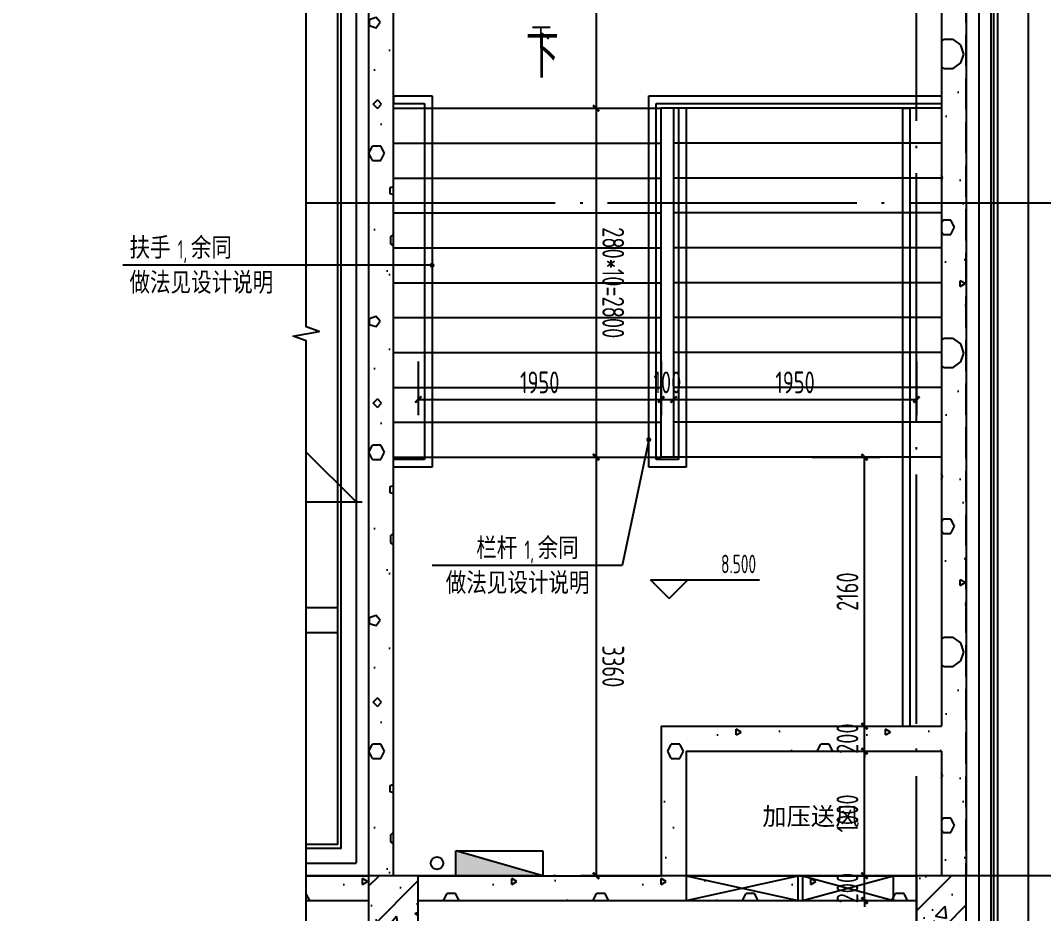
# Model space of a CAD drawing. Extents: x 116425 to 211028, y 11881 to 56060.
# Drawn here: x 136228 to 144443, y 18243 to 25412 of the extents above; entities that cross this region are included whole.
import ezdxf
from ezdxf.xclip import XClip

# ---------------------------------------------------------------- set-up
doc = ezdxf.new("R2010")
doc.units = 0
doc.header["$LTSCALE"] = 1000
doc.header["$MEASUREMENT"] = 0
doc.header["$XCLIPFRAME"] = 0
doc.linetypes.add('X-104 13#平面$0$DASH', pattern=[0.35, 0.25, -0.1])
doc.linetypes.add('X-104 13#平面$0$DOTE', pattern=[2.42, 2, -0.2, 0.02, -0.2])
for name, color, linetype in [('01-标注_尺寸', 124, 'Continuous'), ('01-标注_标高', 200, 'Continuous'), ('01-标注_符号', 200, 'Continuous'), ('02-TEXT_标注', 130, 'Continuous'), ('13#楼幕墙$0$A-C_玻璃幕墙', 140, 'Continuous'), ('13#楼幕墙$0$A-TECH_结构', 21, 'Continuous'), ('X-104 13#平面$0$A-E_电梯', 171, 'Continuous'), ('X-104 13#平面$0$A-O_分水线', 127, 'Continuous'), ('X-104 13#平面$0$A-O_屋面', 201, 'Continuous'), ('X-104 13#平面$0$A-SUR_保温', 222, 'Continuous'), ('X-104 13#平面$0$A-TECH_暖通', 6, 'Continuous'), ('X-104 13#平面$0$A-TECH_水', 3, 'Continuous'), ('X-104 13#平面$0$A-TECH_结构', 21, 'Continuous'), ('X-104 13#平面$0$A_AXIS-轴线', 36, 'X-104 13#平面$0$DOTE'), ('X-104 13#平面$0$EH_石材', 116, 'Continuous'), ('X-104 13#平面$0$PUB_TEXT', 7, 'Continuous'), ('X-104 13#平面$0$X-104 13#平面$0$A-TECH_结构', 21, 'Continuous'), ('X-104 13#平面$1$05-填充_天正', 26, 'Continuous'), ('X-104 13#平面$1$A-E_栏杆', 232, 'Continuous'), ('X-104 13#平面$1$A_STR-砌块墙', 121, 'Continuous'), ('X-104 13#平面$1$A_STR-砼柱', 51, 'Continuous')]:
    doc.layers.add(name, color=color, linetype=linetype)
doc.layers.add('104-13 B0核心筒$0$04-不打印_辅助线', color=165, linetype='Continuous', plot=False)
doc.layers.add('X-104 13#平面$0$000套内', color=226, linetype='Continuous', lineweight=30, plot=False)
doc.styles.add('_TCH_DIM', font='ros1.shx', dxfattribs={"bigfont": 'jd.shx'})
doc.styles.add('_TCH_DIM_T3', font='ROS1', dxfattribs={"width": 0.8, "bigfont": 'JD'})
doc.styles.get("Standard").update_dxf_attribs({"font": 'STXIHEI_0.TTF'})
doc.styles.add('X-104 13#平面$0$_TCH_DIM', font='ros1.shx', dxfattribs={"width": 0.8, "bigfont": 'jd.shx'})
doc.dimstyles.new('_TCH_ARCH&&50', dxfattribs={"dimtxt": 175, "dimasz": 50, "dimexe": 125, "dimexo": 150, "dimgap": 50, "dimtad": 1, "dimdec": 0, "dimzin": 0, "dimdsep": 46, "dimtxsty": '_TCH_DIM_T3', "dimblk": 'ARCHTICK', "dimcen": 0.09, "dimclrt": 7, "dimazin": 2, "dimtfac": 1, "dimtdec": 0, "dimtix": 1, "dimtmove": 2, "dimatfit": 3, "dimfxl": 0, "dimtolj": 1, "dimtzin": 0, "dimarcsym": 0})
pattern_1 = [(0, (354, -366), (600, 1200), [0, -1200]), (0, (-348, -528), (600, 1200), [0, -1200]), (0, (42, -540), (600, 1200), [0, -1200]), (0, (468, -186), (600, 1200), [0, -1200]), (0, (-30, -600), (600, 1200), [0, -1200]), (0, (588, 570), (600, 1200), [0, -1200]), (0, (222, 474), (600, 1200), [0, -1200]), (0, (414, 324), (600, 1200), [0, -1200]), (0, (-564, 300), (600, 1200), [0, -1200]), (0, (24, 246), (600, 1200), [0, -1200]), (0, (-204, -60), (600, 1200), [0, -1200]), (0, (-192, -510), (600, 1200), [0, -1200]), (0, (258, -558), (600, 1200), [0, -1200]), (0, (588, -30), (600, 1200), [0, -1200]), (0, (-534, -216), (600, 1200), [0, -1200]), (0, (-432, -12), (600, 1200), [0, -1200]), (0, (36, -96), (600, 1200), [0, -1200]), (0, (-132, -270), (600, 1200), [0, -1200]), (0, (-228, 126), (600, 1200), [0, -1200]), (0, (-78, 576), (600, 1200), [0, -1200]), (0, (-486, -468), (600, 1200), [0, -1200]), (0, (174, 330), (600, 1200), [0, -1200]), (0, (-384, 348), (600, 1200), [0, -1200]), (0, (-480, 504), (600, 1200), [0, -1200]), (130.601294, (514.286, 194.286), (-2999.999967, 3600.000016), [52.683, -22074.222]), (18.43495, (428.57, 217.14), (3000, 1200), [54.2105, -7535.256]), (90, (428.6, 165.7), (600, 1200), [51.429, -2348.571]), (161.56505, (480, 148.57), (-3000.00002, 1199.9999), [54.2105, -7535.256]), (53.1301, (480, 148.57), (600, 1200), [57.143, -5942.857]), (135, (525.7, -462.86), (-600.0001, 1199.9999), [48.487, -3345.625]), (45, (457.14, -462.86), (600, 1200), [48.487, -3345.625]), (135, (491.43, -497.14), (-600.0001, 1199.9999), [48.487, -3345.625]), (45, (491.43, -497.14), (600, 1200), [48.487, -3345.625]), (116.56505, (-51.4, 342.9), (-0.0001, 2400), [63.888, -1277.753]), (180, (-80, 400), (-600, 1200), [68.571, -1131.4285]), (63.43495, (-177.1, 342.9), (5e-06, 2400), [63.888, -1277.753]), (116.56505, (-148.6, 285.7), (-0.0001, 2400), [63.888, -1277.753]), (0, (-148.6, 285.7), (600, 1200), [68.571, -1131.4285]), (63.43495, (-80, 285.7), (5e-06, 2400), [63.888, -1277.753]), (107.102728, (400, -62.857), (-1799.999931, 6000.00001), [77.723, -32565.805]), (143.972626, (377.14, 11.43), (-11399.999855, 8399.99999), [77.723, -16244.04]), (180, (314.3, 57.1), (-600, 1200), [74.286, -1125.714]), (36.027373, (177.14, 11.43), (11399.999916, 8399.99991), [77.723, -16244.04]), (71.56505, (154.29, -57.14), (1800, 6000), [72.281, -7517.186]), (107.102728, (177.143, -131.43), (-1799.999931, 6000.00001), [77.723, -32565.805]), (143.972626, (240, -177.14), (-11399.999855, 8399.99999), [77.723, -16244.04]), (0, (240, -177.1), (600, 1200), [74.286, -1125.714]), (36.027373, (314.29, -177.14), (11399.999916, 8399.99991), [77.723, -16244.04]), (71.56505, (377.14, -131.43), (1800, 6000), [72.281, -7517.186]), (150.25512, (411.43, 497.14), (-1800, 1199.99999), [46.07, -9628.639]), (90, (371.4, 474.3), (600, 1200), [45.714, -2354.2855]), (29.74488, (371.43, 474.29), (1800, 1200), [46.07, -9628.639]), (116.56505, (131.4, -354.3), (-0.0001, 2400), [63.888, -1277.753]), (168.69007, (102.86, -297.14), (-5400, 1199.99997), [58.2745, -12179.371]), (41.185925, (0, -325.714), (14999.99991, 13199.999885), [60.744, -25451.604]), (90, (0, -382.86), (600, 1200), [57.143, -2342.857]), (138.814074, (45.714, -422.857), (-14999.999733, 13200.000084), [60.744, -25451.604]), (16.699244, (45.714, -422.857), (19799.99985, 5999.999937), [59.659, -24997.075]), (60.945396, (102.86, -405.714), (599.999998, 1199.99999), [58.832, -24650.679]), (109.983106, (-371.43, 148.57), (-3000.000011, 8399.999978), [66.884, -28024.395]), (155.556045, (-394.286, 211.43), (-7800.00003, 3599.999925), [69.046, -28930.263]), (24.443955, (-520, 211.43), (7800.000004, 3599.999983), [69.046, -28930.263]), (70.016893, (-542.857, 148.57), (3000.000009, 8399.99998), [66.884, -28024.395]), (109.983106, (-520, 85.714), (-3000.000011, 8399.999978), [66.884, -28024.395]), (160.01689, (-457.14, 62.86), (-3000, 1199.999945), [66.884, -13978.755]), (19.98311, (-457.14, 62.86), (2999.999984, 1200), [66.884, -13978.755]), (70.016893, (-394.286, 85.714), (3000.000009, 8399.99998), [66.884, -28024.395]), (122.00538, (74.29, 40), (-600.00008, 1199.99994), [53.9085, -11266.868]), (18.43495, (-5.71, 68.57), (3000, 1200), [54.2105, -7535.256]), (90, (-5.7, 17.14), (600, 1200), [51.429, -2348.571]), (161.56505, (45.71, 0), (-3000.00002, 1199.9999), [54.2105, -7535.256]), (54.46232, (45.714, 0), (4199.999994, 5999.99999), [49.156, -20596.423]), (116.56505, (-274.3, -251.4), (-0.0001, 2400), [63.888, -1277.753]), (180, (-302.9, -194.3), (-600, 1200), [62.857, -1137.143]), (59.03624, (-400, -251.43), (600, 1199.999994), [66.6395, -13927.644]), (120.963756, (-365.71, -308.57), (-600.00008, 1199.999945), [66.6395, -13927.644]), (0, (-365.7, -308.6), (600, 1200), [62.857, -1137.143]), (63.43495, (-302.9, -308.6), (5e-06, 2400), [63.888, -1277.753])]
pattern_2 = [(45, (0, 0), (-176.7767, 176.7767), []), (50, (0, 0), (717.2602, -62.7521), [75, -825]), (355, (0, 0), (-138.7513, 752.192), [60, -660]), (100.4514, (59.8, -5.2), (578.5094, 689.4395), [63.7402, -701.142]), (46.1842, (0, 200), (1067.241, -165.519), [112.5, -1237.5]), (96.6356, (88.9, 186.2), (934.663, 974.118), [95.61, -1051.713]), (351.1842, (0, 200), (934.662, 974.119), [90, -990]), (21, (100, 150), (596.907, -402.619), [75, -825]), (326, (100, 150), (243.3153, 725.15), [60, -660]), (71.4514, (149.74, 116.45), (840.2226, 322.5305), [63.7402, -701.142]), (37.5, (0, 0), (12.15986, 332.89385), [0, -652, 0, -670, 0, -662.5]), (7.5, (0, 0), (263.0695, 394.4117), [0, -382, 0, -637, 0, -252.5]), (327.5, (-223, 0), (533.82244, -22.55487), [0, -250, 0, -780, 0, -1035]), (317.5, (-323, 0), (583.1862, 100.105), [0, -325, 0, -518, 0, -735])]

# ---------------------------------------------------------------- blocks, each defined once
blk = doc.blocks.new('图框-A1')
for points, const_width in [([(0, 0), (841, 0), (841, 594), (0, 594)], 0.05), ([(766, 584), (25, 584), (25, 10), (766, 10)], 0.5)]:
    blk.add_lwpolyline(points, close=True, dxfattribs=dict(const_width=const_width))
blk = doc.blocks.new('X-104 13#平面$0$zzzzx')
at = {"layer": 'X-104 13#平面$0$A_AXIS-轴线', "linetype": 'X-104 13#平面$0$DOTE'}
for p, q in [((57500, -7401), (57500, 28620.3)), ((60408.4, 9000), (-2925, 9000))]:
    blk.add_line(p, q, dxfattribs=at)
blk = doc.blocks.new('13#楼幕墙')
at = {"layer": '13#楼幕墙$0$A-C_玻璃幕墙'}
blk.add_line((58400, 123700), (58400, 143759.9), dxfattribs=at)
blk.add_lwpolyline([(4492.6, 15500), (-900, 15500), (-900, -1700), (22100, -1700), (22100, -1100), (58400, -1100), (58400, 18959.9), (53293.2, 23245), (37800, 14300), (37800, 10200), (12500, 10200), (4492.6, 15500)], dxfattribs=at)
at = {"layer": '13#楼幕墙$0$A-TECH_结构'}
blk.add_lwpolyline([(4402.3, 77600), (-600, 77600), (-600, 60000), (21800, 60000), (21800, 61600), (58100, 61600), (58100, 81220), (53261.3, 85280.2), (38100, 76526.8), (38100, 72300), (12409.7, 72300), (4402.3, 77600)], dxfattribs=at)
blk = doc.blocks.new('X-104 13#平面$0$ys')
blk.add_line((39870, 7500), (47550, 7500))
blk.add_lwpolyline([(47500, 7500), (44970, 10030)])
blk = doc.blocks.new('X-104 13#平面$0$$TwtSys$00000434')
for p, q in [((-0.5, 0.5), (-0.5, -0.5)), ((-0.5, -0.5), (0.5, 0.5)), ((0.5, 0.5), (-0.5, 0.5)), ((0.5, -0.5), (0.5, 0.5)), ((-0.5, -0.5), (0.5, -0.5))]:
    blk.add_line(p, q)
blk.add_solid([(0.5, -0.5), (0.5, 0.5), (-0.5, -0.5)])
blk = doc.blocks.new('X-104 13#平面$0$A$C55540B70')
at = {"layer": 'X-104 13#平面$0$A-TECH_水'}
blk.add_circle((-3850, 133900), 50, dxfattribs=at)
at = {"layer": 'X-104 13#平面$0$A-TECH_水', "xscale": -700, "yscale": 200, "zscale": 700}
blk.add_blockref('X-104 13#平面$0$$TwtSys$00000434', (-3350, 133900), dxfattribs=at)
blk = doc.blocks.new('X-104 13#平面$0$A$C45D52E12')
at = {"layer": 'X-104 13#平面$0$X-104 13#平面$0$A-TECH_结构'}
blk.add_lwpolyline([(58300, -18800), (58300, 820.1), (53472.9, 4870.3), (38300, -3873.4), (38300, -8100), (12609.7, -8100), (4602.3, -2800), (-400, -2800), (-400, -20400), (22000, -20400), (22000, -18800)], close=True, dxfattribs=at)
blk = doc.blocks.new('*U224')
blk.add_lwpolyline([(200, 0), (200, 900), (0, 900), (0, 0), (200, 0), (0, 900), (0, 0), (200, 900)])
blk = doc.blocks.new('*U225')
blk.add_lwpolyline([(200, 0), (200, 730), (0, 730), (0, 0), (200, 0), (0, 730), (0, 0), (200, 730)])
blk = doc.blocks.new('X-104 13#平面$0$A$C0BB3323F')
at = {"layer": 'Defpoints'}
blk.add_lwpolyline([(59300, 600), (59300, 20660), (54205, 24935), (38700, 16000), (38700, 11900), (13400, 11900), (5392.6, 17200), (0, 17200), (0, 0), (23000, 0), (23000, 600)], close=True, dxfattribs=at)
blk = doc.blocks.new('X-104 13#平面')
at = {"layer": 'X-104 13#平面$1$05-填充_天正'}
h = blk.add_hatch(dxfattribs=at)
h.set_pattern_fill('加气混凝土', color=256, scale=100, style=0)
h.set_pattern_definition(pattern_1)
h.paths.add_polyline_path([(57900, 142600), (57700, 142600), (57700, 135000), (57766.7, 134900), (57900, 134900)])
h = blk.add_hatch(dxfattribs=at)
h.set_pattern_fill('加气混凝土', color=256, scale=100, style=0)
h.set_pattern_definition(pattern_1)
h.paths.add_polyline_path([(53100, 133800), (53300, 133800), (53300, 140900), (53100, 140900)])
h = blk.add_hatch(dxfattribs=at)
h.set_pattern_fill('加气混凝土', color=256, scale=100, style=0)
h.set_pattern_definition(pattern_1)
h.paths.add_polyline_path([(55650, 134800), (55450, 135000), (55450, 133800), (55550, 133760), (55650, 133800)])
h = blk.add_hatch(dxfattribs=at)
h.set_pattern_fill('加气混凝土', color=256, scale=100, style=0)
h.set_pattern_definition(pattern_1)
h.paths.add_polyline_path([(55450, 135000), (55650, 134800), (57700, 134800), (57766.7, 134900), (57700, 135000)])
h = blk.add_hatch(dxfattribs=at)
h.set_pattern_fill('加气混凝土', color=256, scale=100, style=0)
h.set_pattern_definition(pattern_1)
h.paths.add_polyline_path([(57700, 133800), (57900, 133800), (57900, 134900), (57766.7, 134900), (57700, 134800)])
h = blk.add_hatch(dxfattribs=at)
h.set_pattern_fill('加气混凝土', color=256, scale=100, style=0)
h.set_pattern_definition(pattern_1)
h.paths.add_polyline_path([(53100, 133600), (53100, 133800), (52150.4, 133800), (52350.4, 133600)])
h = blk.add_hatch(dxfattribs=at)
h.set_pattern_fill('钢筋混凝土', color=256, scale=100, style=0)
h.set_pattern_definition(pattern_2)
h.paths.add_polyline_path([(53100, 133400), (53500, 133400), (53500, 133800), (53100, 133800)])
h = blk.add_hatch(dxfattribs=at)
h.set_pattern_fill('加气混凝土', color=256, scale=100, style=0)
h.set_pattern_definition(pattern_1)
h.paths.add_polyline_path([(53500, 133800), (53500, 133600), (55550, 133600), (55550, 133760), (55450, 133800)])
h = blk.add_hatch(dxfattribs=at)
h.set_pattern_fill('加气混凝土', color=256, scale=100, style=0)
h.set_pattern_definition(pattern_1)
h.paths.add_polyline_path([(57500, 133600), (57500, 133800), (55650, 133800), (55550, 133760), (55550, 133600)])
h = blk.add_hatch(dxfattribs=at)
h.set_pattern_fill('钢筋混凝土', color=256, scale=100, style=0)
h.set_pattern_definition(pattern_2)
h.paths.add_polyline_path([(57500, 133400), (57900, 133400), (57900, 133800), (57500, 133800)])
at = {"layer": 'X-104 13#平面$0$000套内'}
blk.add_lwpolyline([(4100, 77750), (4100, 68700), (-750, 68700), (-750, 59850), (21950, 59850), (21950, 61450), (58250, 61450), (58250, 71300), (48400, 71300), (48400, 73450), (53400, 73450), (53400, 80500), (58250, 80500), (58250, 81290.1), (53289, 85452.6), (37950, 76613.3), (37950, 72450), (12454.9, 72450), (4447.4, 77750)], close=True, dxfattribs=at)
blk.add_lwpolyline([(7100, -1550), (21950, -1550), (21950, -950), (48400, -950), (48400, 11050), (53400, 11050), (53400, 18100), (58250, 18100), (58250, 18890), (53289.1, 23052.7), (37950, 14213.3), (37950, 10050), (12454.9, 10050), (4447.4, 15350), (4100, 15350), (4100, 6300), (7100, 6300), (7100, -1550)], dxfattribs=at)
at = {"layer": 'X-104 13#平面$0$A-E_电梯'}
for p, q in [((53300, 137160), (53300, 139960)), ((53300, 139960), (55450, 139960)), ((55550, 139960), (55450, 139960)), ((55450, 137160), (55450, 139960)), ((55550, 139960), (55550, 137160)), ((57700, 139960), (55550, 139960)), ((57700, 139960), (57700, 137160)), ((53300, 139680), (55450, 139680)), ((57700, 139680), (55550, 139680)), ((53300, 139400), (55450, 139400)), ((57700, 139400), (55550, 139400)), ((53300, 139120), (55450, 139120)), ((57700, 139120), (55550, 139120)), ((53300, 138840), (55450, 138840)), ((57700, 138840), (55550, 138840)), ((53300, 138560), (55450, 138560)), ((57700, 138560), (55550, 138560)), ((53300, 138280), (55450, 138280)), ((57700, 138280), (55550, 138280)), ((53300, 138000), (55450, 138000)), ((57700, 138000), (55550, 138000)), ((53300, 137720), (55450, 137720)), ((57700, 137720), (55550, 137720)), ((53300, 137440), (55450, 137440)), ((57700, 137440), (55550, 137440)), ((53300, 137160), (55450, 137160)), ((55550, 137160), (55450, 137160)), ((57700, 137160), (55550, 137160))]:
    blk.add_line(p, q, dxfattribs=at)
at = {"layer": 'X-104 13#平面$0$A-O_屋面'}
blk.add_lwpolyline([(58400, 123700), (58400, 143760), (53305, 148035), (37800, 139100), (37800, 135000), (12500, 135000), (4492.6, 140300), (-900, 140300), (-900, 122100), (22100, 122100), (22100, 123700)], close=True, dxfattribs=at)
blk.add_lwpolyline([(52850, 135950), (50600, 135950), (50600, 134900)], dxfattribs=at)
at = {"layer": 'X-104 13#平面$0$A-O_屋面', "linetype": 'X-104 13#平面$0$DASH'}
blk.add_lwpolyline([(52850, 135750), (50800, 135750), (50800, 134900)], dxfattribs=at)
at = {"layer": 'X-104 13#平面$0$A-SUR_保温'}
for p, q in [((58000, 143100), (58000, 134900)), ((53000, 140900), (53000, 133900)), ((58000, 134900), (58000, 133700)), ((52050.4, 133900), (53000, 133900)), ((58000, 133700), (58000, 127000))]:
    blk.add_line(p, q, dxfattribs=at)
at = {"layer": 'X-104 13#平面$0$A-TECH_结构', "linetype": 'X-104 13#平面$0$DASH'}
blk.add_lwpolyline([(58100, 124000), (58100, 143620), (53261.3, 147680.2), (38100, 138926.8), (38100, 134700), (12409.7, 134700), (4402.3, 140000), (-600, 140000), (-600, 122400), (21800, 122400), (21800, 124000)], close=True, dxfattribs=at)
blk.add_lwpolyline([(57900, 143526.7), (53240, 147436.9), (38300, 138811.3), (38300, 134500), (12349.5, 134500), (4342.1, 139800), (-400, 139800), (-400, 122600), (21600, 122600), (21600, 124200), (57900, 124200), (57900, 143526.7)], dxfattribs=at)
at = {"layer": 'X-104 13#平面$0$A-TECH_结构'}
blk.add_lwpolyline([(58350, -1050), (58350, 18936.6), (53287.9, 23184.2), (37850, 14271.1), (37850, 10150), (12485, 10150), (4477.5, 15450), (-850, 15450), (-850, -1650), (22050, -1650), (22050, -1050)], close=True, dxfattribs=at)
at = {"layer": 'X-104 13#平面$0$A_AXIS-轴线', "linetype": 'X-104 13#平面$0$DOTE'}
blk.add_line((39500, 139200), (60408.4, 139200), dxfattribs=at)
at = {"layer": 'X-104 13#平面$0$EH_石材'}
blk.add_lwpolyline([(56250, 143000), (56250, 143250), (58150, 143250), (58150, 126850), (51900.4, 126850), (51900.4, 128100), (52150.4, 128100), (52150.4, 128070), (51930.4, 128070), (51930.4, 126880), (58120, 126880), (58120, 143220), (56280, 143220), (56280, 143000), (56250, 143000)], dxfattribs=at)
blk.add_lwpolyline([(52150.4, 131200), (52150.4, 131230), (51930.4, 131230), (51930.4, 134020), (52880, 134020), (52880, 140870), (53100, 140870), (53100, 140900), (52850, 140900), (52850, 134050), (51900.4, 134050), (51900.4, 131200)], close=True, dxfattribs=at)
at = {"layer": 'X-104 13#平面$1$A-E_栏杆'}
for p, q in [((53300, 140060), (53610, 140060)), ((53300, 140060), (53300, 140000)), ((53610, 140060), (53610, 137080)), ((55350, 137080), (55350, 140059.8)), ((55350, 140059.8), (57700, 140059.8)), ((57700, 140059.8), (57700, 139999.8)), ((53300, 140000), (53550, 140000)), ((53550, 140000), (53550, 137140)), ((55410, 137140), (55410, 139999.8)), ((55410, 139999.8), (57700, 139999.8)), ((55590, 139960), (55590, 137140)), ((55650, 139960), (55590, 139960)), ((55650, 139960), (55650, 137080)), ((57390, 135000), (57390, 139960)), ((57390, 139960), (57450, 139960)), ((57450, 135000), (57450, 139960)), ((53550, 137140), (53300, 137140)), ((53300, 137080), (53300, 137140)), ((55590, 137140), (55410, 137140)), ((53610, 137080), (53300, 137080)), ((55650, 137080), (55350, 137080)), ((57390, 135000), (57450, 135000))]:
    blk.add_line(p, q, dxfattribs=at)
at = {"layer": 'X-104 13#平面$1$A_STR-砌块墙'}
for p, q in [((57700, 142600), (57700, 135000)), ((57900, 142600), (57900, 134900)), ((53100, 140900), (53100, 133800)), ((53300, 133800), (53300, 140900)), ((55450, 135000), (55450, 133800)), ((55450, 135000), (57700, 135000)), ((57900, 134900), (57900, 133800)), ((55650, 134800), (55650, 133800)), ((55650, 134800), (57700, 134800)), ((57700, 134800), (57700, 133800)), ((52150.4, 133800), (53100, 133800)), ((53500, 133800), (55450, 133800)), ((55650, 133800), (57500, 133800)), ((52350.4, 133600), (53100, 133600)), ((53500, 133600), (55550, 133600)), ((55550, 133600), (57500, 133600))]:
    blk.add_line(p, q, dxfattribs=at)
at = {"layer": 'X-104 13#平面$1$A_STR-砼柱'}
for p, q in [((53500, 133800), (53100, 133800)), ((53100, 133800), (53100, 133400)), ((53500, 133400), (53500, 133800)), ((57900, 133800), (57500, 133800)), ((57500, 133800), (57500, 133400)), ((57900, 133400), (57900, 133800))]:
    blk.add_line(p, q, dxfattribs=at)
for name, p in [('X-104 13#平面$0$zzzzx', (0, 124800)), ('X-104 13#平面$0$A$C45D52E12', (-200, 142800)), ('X-104 13#平面$0$A$C55540B70', (57500, 0)), ('X-104 13#平面$0$A$C0BB3323F', (-900, -1700))]:
    blk.add_blockref(name, p)
at = {"xscale": 100, "yscale": 100, "zscale": 100}
blk.add_blockref('图框-A1', (-10634.5, 42114.8), dxfattribs=at)
at = {"layer": 'X-104 13#平面$0$A-O_分水线'}
blk.add_blockref('X-104 13#平面$0$ys', (5500, 129300), dxfattribs=at)
at = {"layer": 'X-104 13#平面$0$A-TECH_暖通', "rotation": 270}
for name, p in [('*U224', (55650, 133800)), ('*U225', (56585, 133800))]:
    blk.add_blockref(name, p, dxfattribs=at)
at = {"layer": 'X-104 13#平面$0$A-TECH_结构'}
blk.add_blockref('13#楼幕墙', (0, 0), dxfattribs=at)
at = {"layer": 'X-104 13#平面$0$PUB_TEXT', "style": 'X-104 13#平面$0$_TCH_DIM', "width": 0.8}
blk.add_text('下', height=347.3, dxfattribs=at).set_placement((54363.2, 140205))
blk = doc.blocks.new('104 轴线')
blk.add_line((-265539.2, 103631.3), (-239804.1, 120000.6))
blk = doc.blocks.new('104-13 B0核心筒')
at = {"layer": '104-13 B0核心筒$0$04-不打印_辅助线'}
ref = blk.add_blockref('104 轴线', (287655.8, 163436.6), dxfattribs=dict(at, rotation=57.54087654753761))
XClip(ref).set_block_clipping_path([(-308258.2439484803, 159880.9876684749), (-256882.7738956955, 79110.5487782021), (-223300.1845035219, 100471.3503204154), (-274675.6545563068, 181241.7892106881)])
blk = doc.blocks.new('_ArchTick')
at = {"color": 0, "linetype": 'ByBlock', "const_width": 0.4}
blk.add_lwpolyline([(-0.5, -0.5), (0.5, 0.5)], dxfattribs=at)
blk = doc.blocks.new('*D477')
at = {"layer": '01-标注_尺寸', "color": 0, "lineweight": -2, "transparency": 16777216}
for p, q in [((140575.5, 27546.4), (140975.3, 27546.4)), ((140850.3, 27546.4), (140850.3, 24706.4)), ((140575.5, 24706.4), (140975.3, 24706.4))]:
    blk.add_line(p, q, dxfattribs=at)
at = {"layer": 'Defpoints', "color": 0, "transparency": 16777216}
for p in [(140425.5, 27546.4), (140425.5, 24706.4), (140850.3, 24706.4)]:
    blk.add_point(p, dxfattribs=at)
at = {"layer": '01-标注_尺寸', "color": 0, "lineweight": -2, "transparency": 16777216, "xscale": 50, "yscale": 50, "zscale": 50}
for p, rotation in [((140850.3, 27546.4), 90), ((140850.3, 24706.4), 270)]:
    blk.add_blockref('_ArchTick', p, dxfattribs=dict(at, rotation=rotation))
at = {"layer": '01-标注_尺寸', "color": 7, "transparency": 16777216, "insert": (140987.8, 26126.4), "char_height": 175, "attachment_point": 5, "rotation": 270, "style": '_TCH_DIM_T3'}
blk.add_mtext('\\A1;2840', dxfattribs=at)
blk = doc.blocks.new('*D478')
at = {"layer": '01-标注_尺寸', "color": 0, "lineweight": -2, "transparency": 16777216}
for p, q in [((140575.5, 24706.4), (140975.3, 24706.4)), ((140850.3, 24706.4), (140850.3, 21906.4)), ((140575.5, 21906.4), (140975.3, 21906.4))]:
    blk.add_line(p, q, dxfattribs=at)
at = {"layer": 'Defpoints', "color": 0, "transparency": 16777216}
for p in [(140425.5, 24706.4), (140425.5, 21906.4), (140850.3, 21906.4)]:
    blk.add_point(p, dxfattribs=at)
at = {"layer": '01-标注_尺寸', "color": 0, "lineweight": -2, "transparency": 16777216, "xscale": 50, "yscale": 50, "zscale": 50}
for p, rotation in [((140850.3, 24706.4), 90), ((140850.3, 21906.4), 270)]:
    blk.add_blockref('_ArchTick', p, dxfattribs=dict(at, rotation=rotation))
at = {"layer": '01-标注_尺寸', "color": 7, "transparency": 16777216, "insert": (140987.8, 23306.4), "char_height": 175, "attachment_point": 5, "rotation": 270, "style": '_TCH_DIM_T3'}
blk.add_mtext('\\A1;280*10=2800', dxfattribs=at)
blk = doc.blocks.new('*D479')
at = {"layer": '01-标注_尺寸', "color": 0, "lineweight": -2, "transparency": 16777216}
for p, q in [((140575.5, 21906.4), (140975.3, 21906.4)), ((140850.3, 21906.4), (140850.3, 18546.4)), ((140575.5, 18546.4), (140975.3, 18546.4))]:
    blk.add_line(p, q, dxfattribs=at)
at = {"layer": 'Defpoints', "color": 0, "transparency": 16777216}
for p in [(140425.5, 21906.4), (140425.5, 18546.4), (140850.3, 18546.4)]:
    blk.add_point(p, dxfattribs=at)
at = {"layer": '01-标注_尺寸', "color": 0, "lineweight": -2, "transparency": 16777216, "xscale": 50, "yscale": 50, "zscale": 50}
for p, rotation in [((140850.3, 21906.4), 90), ((140850.3, 18546.4), 270)]:
    blk.add_blockref('_ArchTick', p, dxfattribs=dict(at, rotation=rotation))
at = {"layer": '01-标注_尺寸', "color": 7, "transparency": 16777216, "insert": (140987.8, 20226.4), "char_height": 175, "attachment_point": 5, "rotation": 270, "style": '_TCH_DIM_T3'}
blk.add_mtext('\\A1;3360', dxfattribs=at)
blk = doc.blocks.new('*D480')
at = {"layer": '01-标注_尺寸', "color": 0, "lineweight": -2, "transparency": 16777216}
for p, q in [((139422.9, 22675.2), (139422.9, 22243.8)), ((141372.9, 22675.2), (141372.9, 22243.8)), ((139422.9, 22368.8), (141372.9, 22368.8))]:
    blk.add_line(p, q, dxfattribs=at)
at = {"layer": 'Defpoints', "color": 0, "transparency": 16777216}
for p in [(139422.9, 22825.2), (141372.9, 22825.2), (141372.9, 22368.8)]:
    blk.add_point(p, dxfattribs=at)
at = {"layer": '01-标注_尺寸', "color": 0, "lineweight": -2, "transparency": 16777216, "xscale": 50, "yscale": 50, "zscale": 50, "rotation": 180}
blk.add_blockref('_ArchTick', (139422.9, 22368.8), dxfattribs=at)
at = {"layer": '01-标注_尺寸', "color": 0, "lineweight": -2, "transparency": 16777216, "xscale": 50, "yscale": 50, "zscale": 50}
blk.add_blockref('_ArchTick', (141372.9, 22368.8), dxfattribs=at)
at = {"layer": '01-标注_尺寸', "color": 7, "transparency": 16777216, "insert": (140397.9, 22506.3), "char_height": 175, "attachment_point": 5, "style": '_TCH_DIM_T3'}
blk.add_mtext('\\A1;1950', dxfattribs=at)
blk = doc.blocks.new('*D481')
at = {"layer": '01-标注_尺寸', "color": 0, "lineweight": -2, "transparency": 16777216}
for p, q in [((141372.9, 22675.2), (141372.9, 22243.8)), ((141472.9, 22675.2), (141472.9, 22243.8)), ((141372.9, 22368.8), (141472.9, 22368.8))]:
    blk.add_line(p, q, dxfattribs=at)
at = {"layer": 'Defpoints', "color": 0, "transparency": 16777216}
for p in [(141372.9, 22825.2), (141472.9, 22825.2), (141472.9, 22368.8)]:
    blk.add_point(p, dxfattribs=at)
at = {"layer": '01-标注_尺寸', "color": 0, "lineweight": -2, "transparency": 16777216, "xscale": 50, "yscale": 50, "zscale": 50, "rotation": 180}
blk.add_blockref('_ArchTick', (141372.9, 22368.8), dxfattribs=at)
at = {"layer": '01-标注_尺寸', "color": 0, "lineweight": -2, "transparency": 16777216, "xscale": 50, "yscale": 50, "zscale": 50}
blk.add_blockref('_ArchTick', (141472.9, 22368.8), dxfattribs=at)
at = {"layer": '01-标注_尺寸', "color": 7, "transparency": 16777216, "insert": (141422.9, 22506.3), "char_height": 175, "attachment_point": 5, "style": '_TCH_DIM_T3'}
blk.add_mtext('\\A1;100', dxfattribs=at)
blk = doc.blocks.new('*D482')
at = {"layer": '01-标注_尺寸', "color": 0, "lineweight": -2, "transparency": 16777216}
for p, q in [((141472.9, 22675.2), (141472.9, 22243.8)), ((143422.9, 22675.2), (143422.9, 22243.8)), ((141472.9, 22368.8), (143422.9, 22368.8))]:
    blk.add_line(p, q, dxfattribs=at)
at = {"layer": 'Defpoints', "color": 0, "transparency": 16777216}
for p in [(141472.9, 22825.2), (143422.9, 22825.2), (143422.9, 22368.8)]:
    blk.add_point(p, dxfattribs=at)
at = {"layer": '01-标注_尺寸', "color": 0, "lineweight": -2, "transparency": 16777216, "xscale": 50, "yscale": 50, "zscale": 50, "rotation": 180}
blk.add_blockref('_ArchTick', (141472.9, 22368.8), dxfattribs=at)
at = {"layer": '01-标注_尺寸', "color": 0, "lineweight": -2, "transparency": 16777216, "xscale": 50, "yscale": 50, "zscale": 50}
blk.add_blockref('_ArchTick', (143422.9, 22368.8), dxfattribs=at)
at = {"layer": '01-标注_尺寸', "color": 7, "transparency": 16777216, "insert": (142447.9, 22506.3), "char_height": 175, "attachment_point": 5, "style": '_TCH_DIM_T3'}
blk.add_mtext('\\A1;1950', dxfattribs=at)
blk = doc.blocks.new('*D779')
at = {"layer": '01-标注_尺寸', "color": 0, "lineweight": -2, "transparency": 16777216}
for p, q in [((143005.5, 18546.4), (143005.5, 18596.4)), ((142582.9, 18546.4), (143130.5, 18546.4)), ((143005.5, 18346.4), (143005.5, 18546.4)), ((142582.9, 18346.4), (143130.5, 18346.4)), ((143005.5, 18346.4), (143005.5, 18296.4))]:
    blk.add_line(p, q, dxfattribs=at)
at = {"layer": 'Defpoints', "color": 0, "transparency": 16777216}
for p in [(142432.9, 18546.4), (143005.5, 18546.4), (142432.9, 18346.4)]:
    blk.add_point(p, dxfattribs=at)
at = {"layer": '01-标注_尺寸', "color": 0, "lineweight": -2, "transparency": 16777216, "xscale": 50, "yscale": 50, "zscale": 50}
for p, rotation in [((143005.5, 18546.4), 270), ((143005.5, 18346.4), 90)]:
    blk.add_blockref('_ArchTick', p, dxfattribs=dict(at, rotation=rotation))
at = {"layer": '01-标注_尺寸', "color": 7, "transparency": 16777216, "insert": (142868, 18446.4), "char_height": 175, "attachment_point": 5, "rotation": 90, "style": '_TCH_DIM_T3'}
blk.add_mtext('\\A1;200', dxfattribs=at)
blk = doc.blocks.new('*D780')
at = {"layer": '01-标注_尺寸', "color": 0, "lineweight": -2, "transparency": 16777216}
for p, q in [((142582.9, 19546.4), (143130.5, 19546.4)), ((143005.5, 18546.4), (143005.5, 19546.4)), ((142582.9, 18546.4), (143130.5, 18546.4))]:
    blk.add_line(p, q, dxfattribs=at)
at = {"layer": 'Defpoints', "color": 0, "transparency": 16777216}
for p in [(142432.9, 19546.4), (143005.5, 19546.4), (142432.9, 18546.4)]:
    blk.add_point(p, dxfattribs=at)
at = {"layer": '01-标注_尺寸', "color": 0, "lineweight": -2, "transparency": 16777216, "xscale": 50, "yscale": 50, "zscale": 50}
for p, rotation in [((143005.5, 19546.4), 90), ((143005.5, 18546.4), 270)]:
    blk.add_blockref('_ArchTick', p, dxfattribs=dict(at, rotation=rotation))
at = {"layer": '01-标注_尺寸', "color": 7, "transparency": 16777216, "insert": (142868, 19046.4), "char_height": 175, "attachment_point": 5, "rotation": 90, "style": '_TCH_DIM_T3'}
blk.add_mtext('\\A1;1000', dxfattribs=at)
blk = doc.blocks.new('*D781')
at = {"layer": '01-标注_尺寸', "color": 0, "lineweight": -2, "transparency": 16777216}
for p, q in [((142582.9, 19746.4), (143130.5, 19746.4)), ((143005.5, 19746.4), (143005.5, 19796.4)), ((143005.5, 19546.4), (143005.5, 19746.4)), ((142582.9, 19546.4), (143130.5, 19546.4)), ((143005.5, 19546.4), (143005.5, 19496.4))]:
    blk.add_line(p, q, dxfattribs=at)
at = {"layer": 'Defpoints', "color": 0, "transparency": 16777216}
for p in [(142432.9, 19746.4), (143005.5, 19746.4), (142432.9, 19546.4)]:
    blk.add_point(p, dxfattribs=at)
at = {"layer": '01-标注_尺寸', "color": 0, "lineweight": -2, "transparency": 16777216, "xscale": 50, "yscale": 50, "zscale": 50}
for p, rotation in [((143005.5, 19746.4), 270), ((143005.5, 19546.4), 90)]:
    blk.add_blockref('_ArchTick', p, dxfattribs=dict(at, rotation=rotation))
at = {"layer": '01-标注_尺寸', "color": 7, "transparency": 16777216, "insert": (142868, 19646.4), "char_height": 175, "attachment_point": 5, "rotation": 90, "style": '_TCH_DIM_T3'}
blk.add_mtext('\\A1;200', dxfattribs=at)
blk = doc.blocks.new('*D782')
at = {"layer": '01-标注_尺寸', "color": 0, "lineweight": -2, "transparency": 16777216}
for p, q in [((142582.9, 21906.4), (143130.5, 21906.4)), ((143005.5, 19746.4), (143005.5, 21906.4)), ((142582.9, 19746.4), (143130.5, 19746.4))]:
    blk.add_line(p, q, dxfattribs=at)
at = {"layer": 'Defpoints', "color": 0, "transparency": 16777216}
for p in [(142432.9, 21906.4), (143005.5, 21906.4), (142432.9, 19746.4)]:
    blk.add_point(p, dxfattribs=at)
at = {"layer": '01-标注_尺寸', "color": 0, "lineweight": -2, "transparency": 16777216, "xscale": 50, "yscale": 50, "zscale": 50}
for p, rotation in [((143005.5, 21906.4), 90), ((143005.5, 19746.4), 270)]:
    blk.add_blockref('_ArchTick', p, dxfattribs=dict(at, rotation=rotation))
at = {"layer": '01-标注_尺寸', "color": 7, "transparency": 16777216, "insert": (142868, 20826.4), "char_height": 175, "attachment_point": 5, "rotation": 90, "style": '_TCH_DIM_T3'}
blk.add_mtext('\\A1;2160', dxfattribs=at)

msp = doc.modelspace()

# ---------------------------------------------------------------- linework, layer by layer
at = {"layer": '01-标注_标高'}
for p, q in [((141437.9, 20771.7), (141287.9, 20921.7)), ((141287.9, 20921.7), (142162.4, 20921.7)), ((141437.9, 20771.7), (141587.9, 20921.7))]:
    msp.add_line(p, q, dxfattribs=at)
at = {"layer": '01-标注_符号'}
for p, q in [((138662.3, 23446.4), (137050.9, 23446.4)), ((139532.9, 23446.4), (138662.3, 23446.4)), ((141272.9, 22046.4), (141059.1, 21035.5)), ((141059.1, 21035.5), (139534.9, 21035.5))]:
    msp.add_line(p, q, dxfattribs=at)
msp.add_lwpolyline([(138522.9, 17346.4), (138522.9, 22840.1), (138417.9, 22878.4), (138627.9, 22915.4), (138522.9, 22952.6), (138522.9, 28446.4)], dxfattribs=at)
msp.add_lwpolyline([(140397.9, 25136.4, 0, 0, 0), (140397.9, 21306.4, 0, 0, 0), (142447.9, 21306.4, 0, 0, 0), (142447.9, 24416.4, 40, 0, 0), (142447.9, 24566.4, 0, 0, 0)], format="xyseb", dxfattribs=at)
at = {"layer": '01-标注_符号', "const_width": 20}
for points in [[(139542.9, 23446.4, 1), (139522.9, 23446.4, 1)], [(141275, 22056.2, 1), (141270.8, 22036.6, 1)]]:
    msp.add_lwpolyline(points, format="xyb", close=True, dxfattribs=at)

# ---------------------------------------------------------------- block references
ref = msp.add_blockref('104-13 B0核心筒', (81722.9, 25058.1))
XClip(ref).set_block_clipping_path([(52799.9999997682, 5800.0000000778), (58406.23745752, 18900.000000001)])
ref = msp.add_blockref('X-104 13#平面', (89222.9, 25058.1))
XClip(ref).set_block_clipping_path([(52600.0000000065, 7800.0004171911), (60173.8070770114, 18900)])
ref = msp.add_blockref('X-104 13#平面', (135059.8, 23721.2))
XClip(ref).set_block_clipping_path([(47300.0000000066, 8199.9999999998), (54100.0000000072, 18799.9999999998)])
ref = msp.add_blockref('X-104 13#平面', (144576.5, -38678.8))
XClip(ref).set_block_clipping_path([(47300.0000000066, 70599.9999999998), (54100.0000000072, 81199.9999999998)])
ref = msp.add_blockref('X-104 13#平面', (66922.9, -52853.6))
XClip(ref).set_block_clipping_path([(52600.0000000065, 70199.9999999997), (60200, 81300)])
ref = msp.add_blockref('X-104 13#平面', (85922.9, -115253.6))
XClip(ref).set_block_clipping_path([(52600.000000007, 132600.000417191), (59223.651438209, 143700.0000000006)])

# ---------------------------------------------------------------- texts
at = {"layer": '02-TEXT_标注', "style": '_TCH_DIM'}
for s, height, p in [('下', 173.6, (140328, 25188.9)), ('扶手', 173.64, (137103.4, 23498.9)), ('余同', 173.64, (137596.3, 23498.9)), ('做法见设计说明', 173.64, (137103.4, 23218.9)), ('栏杆', 173.64, (139887.7, 21088)), ('余同', 173.64, (140380.7, 21088)), ('做法见设计说明', 173.64, (139643.1, 20808))]:
    msp.add_text(s, height=height, dxfattribs=at).set_placement(p)
at = {"layer": '02-TEXT_标注', "style": '_TCH_DIM', "width": 0.705882}
for s, p in [('1,', (137491.3, 23498.9)), ('1,', (140275.7, 21088)), ('8.500', (141853.4, 20974.2))]:
    msp.add_text(s, height=148.75, dxfattribs=at).set_placement(p)
at = {"layer": '02-TEXT_标注'}
msp.add_text('加压送风', height=142.71, dxfattribs=at).set_placement((142185.1, 18951.5))

# ---------------------------------------------------------------- dimensions: what is measured, and where the dimension line sits
at = {"layer": '01-标注_尺寸'}
for base, p1, p2, picture, middle in [((140850.3, 24706.4), (140425.5, 27546.4), (140425.5, 24706.4), '*D477', (140987.8, 26126.4)), ((140850.3, 18546.4), (140425.5, 21906.4), (140425.5, 18546.4), '*D479', (140987.8, 20226.4))]:
    dim = msp.add_linear_dim(base=base, p1=p1, p2=p2, angle=270, dimstyle='_TCH_ARCH&&50', override={"dimgap": 0}, dxfattribs=at)
    dim.commit()
    dim.dimension.update_dxf_attribs({"geometry": picture, "text_midpoint": middle, "dimtype": 161, "text_rotation": 270})
dim = msp.add_linear_dim(base=(140850.3, 21906.4), p1=(140425.5, 24706.4), p2=(140425.5, 21906.4), angle=270, text='280*10=2800', dimstyle='_TCH_ARCH&&50', override={"dimgap": 0}, dxfattribs=at)
dim.commit()
dim.dimension.update_dxf_attribs({"geometry": '*D478', "text_midpoint": (140987.8, 23306.4), "dimtype": 161, "text_rotation": 270})
for base, p1, p2, picture, middle in [((141372.9, 22368.8), (139422.9, 22825.2), (141372.9, 22825.2), '*D480', (140397.9, 22506.3)), ((141472.9, 22368.8), (141372.9, 22825.2), (141472.9, 22825.2), '*D481', (141422.9, 22506.3)), ((143422.9, 22368.8), (141472.9, 22825.2), (143422.9, 22825.2), '*D482', (142447.9, 22506.3))]:
    dim = msp.add_linear_dim(base=base, p1=p1, p2=p2, angle=0, dimstyle='_TCH_ARCH&&50', override={"dimgap": 0}, dxfattribs=at)
    dim.commit()
    dim.dimension.update_dxf_attribs({"geometry": picture, "text_midpoint": middle, "dimtype": 161})
for p1, p2, picture, middle in [((142432.9, 19746.4), (142432.9, 21906.4), '*D782', (142868, 20826.4)), ((142432.9, 19546.4), (142432.9, 19746.4), '*D781', (142868, 19646.4)), ((142432.9, 18546.4), (142432.9, 19546.4), '*D780', (142868, 19046.4)), ((142432.9, 18346.4), (142432.9, 18546.4), '*D779', (142868, 18446.4))]:
    dim = msp.add_aligned_dim(p1=p1, p2=p2, distance=-572.6, dimstyle='_TCH_ARCH&&50', dxfattribs=at)
    dim.commit()
    dim.dimension.update_dxf_attribs({"geometry": picture, "text_midpoint": middle})

doc.saveas('drawing.dxf')
